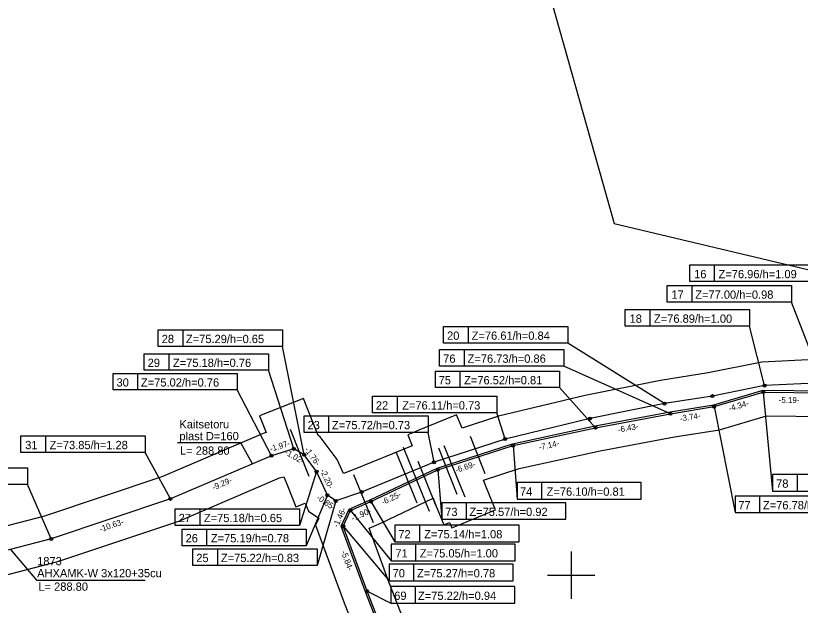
# Model space of a CAD drawing. Extents: x 631838 to 632339, y 6446430 to 6446944.
# Drawn here: x 632203 to 632269.4, y 6446697.4 to 6446747.3 of the extents above; entities that cross this region are included whole.
import ezdxf

# ---------------------------------------------------------------- set-up
doc = ezdxf.new("R2010")
doc.units = 0
for name, color, linetype in [('ABIJOONIS', 7, 'Continuous'), ('ALUSVORK', 7, 'Continuous'), ('JOONSIDE', 7, 'Continuous'), ('KOORDPUNKT', 7, 'Continuous'), ('KPKAABEL', 7, 'Continuous'), ('KTRASS', 7, 'Continuous'), ('MOOTPIIR', 7, 'Continuous'), ('MPKAABEL', 7, 'Continuous'), ('PIIR', 7, 'Continuous'), ('SITRASS', 7, 'Continuous'), ('SKTRASS', 7, 'Continuous'), ('TTRASS', 7, 'Continuous'), ('VORK', 7, 'Continuous'), ('VTRASS', 7, 'Continuous')]:
    doc.layers.add(name, color=color, linetype=linetype)

msp = doc.modelspace()

# ---------------------------------------------------------------- linework, layer by layer
at = {"layer": 'ABIJOONIS'}
for points in [[(632277.636, 6446716.64), (632270.536, 6446724.82), (632260.036, 6446724.82), (632260.036, 6446726.22), (632270.536, 6446726.22), (632270.536, 6446724.82)], [(632262.136, 6446724.82), (632262.136, 6446726.22)], [(632271.271, 6446716.247), (632268.632, 6446723.085), (632258.132, 6446723.085), (632258.132, 6446724.485), (632268.632, 6446724.485), (632268.632, 6446723.085)], [(632260.232, 6446723.085), (632260.232, 6446724.485)], [(632266.362, 6446716.016), (632265.077, 6446721.054), (632254.577, 6446721.054), (632254.577, 6446722.454), (632265.077, 6446722.454), (632265.077, 6446721.054)], [(632256.677, 6446721.054), (632256.677, 6446722.454)], [(632227.436, 6446710.169), (632225.59, 6446719.336), (632215.09, 6446719.336), (632215.09, 6446720.736), (632225.59, 6446720.736), (632225.59, 6446719.336)], [(632217.19, 6446719.336), (632217.19, 6446720.736)], [(632257.9, 6446714.496), (632249.716, 6446719.615), (632239.216, 6446719.615), (632239.216, 6446721.015), (632249.716, 6446721.015), (632249.716, 6446719.615)], [(632241.316, 6446719.615), (632241.316, 6446721.015)], [(632226.549, 6446710.668), (632224.406, 6446717.317), (632213.906, 6446717.317), (632213.906, 6446718.717), (632224.406, 6446718.717), (632224.406, 6446717.317)], [(632216.006, 6446717.317), (632216.006, 6446718.717)], [(632258.397, 6446713.647), (632249.387, 6446717.672), (632238.887, 6446717.672), (632238.887, 6446719.072), (632249.387, 6446719.072), (632249.387, 6446717.672)], [(632240.987, 6446717.672), (632240.987, 6446719.072)], [(632252.075, 6446712.462), (632249.023, 6446715.85), (632238.523, 6446715.85), (632238.523, 6446717.25), (632249.023, 6446717.25), (632249.023, 6446715.85)], [(632240.623, 6446715.85), (632240.623, 6446717.25)], [(632224.663, 6446710.09), (632221.77, 6446715.658), (632211.27, 6446715.658), (632211.27, 6446717.058), (632221.77, 6446717.058), (632221.77, 6446715.658)], [(632213.37, 6446715.658), (632213.37, 6446717.058)], [(632266.252, 6446715.467), (632267.037, 6446707.103), (632277.537, 6446707.103), (632277.537, 6446708.503), (632267.037, 6446708.503), (632267.037, 6446707.103)], [(632244.419, 6446711.502), (632243.714, 6446713.719), (632233.214, 6446713.719), (632233.214, 6446715.119), (632243.714, 6446715.119), (632243.714, 6446713.719)], [(632235.314, 6446713.719), (632235.314, 6446715.119)], [(632262.093, 6446714.243), (632263.861, 6446705.281), (632274.361, 6446705.281), (632274.361, 6446706.681), (632263.861, 6446706.681), (632263.861, 6446705.281)], [(632238.415, 6446709.534), (632237.921, 6446712.051), (632227.421, 6446712.051), (632227.421, 6446713.451), (632237.921, 6446713.451), (632237.921, 6446712.051)], [(632229.521, 6446712.051), (632229.521, 6446713.451)], [(632216.124, 6446706.437), (632213.979, 6446710.366), (632203.479, 6446710.366), (632203.479, 6446711.766), (632213.979, 6446711.766), (632213.979, 6446710.366)], [(632205.579, 6446710.366), (632205.579, 6446711.766)], [(632245.101, 6446710.943), (632245.43, 6446706.426), (632255.93, 6446706.426), (632255.93, 6446707.826), (632245.43, 6446707.826), (632245.43, 6446706.426)], [(632206.046, 6446703.053), (632204.033, 6446707.656), (632193.533, 6446707.656), (632193.533, 6446709.056), (632204.033, 6446709.056), (632204.033, 6446707.656)], [(632228.48, 6446708.746), (632227.039, 6446704.196), (632216.539, 6446704.196), (632216.539, 6446705.596), (632227.039, 6446705.596), (632227.039, 6446704.196)], [(632238.73, 6446708.889), (632239.059, 6446704.715), (632249.559, 6446704.715), (632249.559, 6446706.115), (632239.059, 6446706.115), (632239.059, 6446704.715)], [(632269.137, 6446707.103), (632269.137, 6446708.503)], [(632247.53, 6446706.426), (632247.53, 6446707.826)], [(632229.398, 6446706.748), (632227.609, 6446702.485), (632217.109, 6446702.485), (632217.109, 6446703.885), (632227.609, 6446703.885), (632227.609, 6446702.485)], [(632265.961, 6446705.281), (632265.961, 6446706.681)], [(632230.1, 6446706.265), (632228.531, 6446700.817), (632218.031, 6446700.817), (632218.031, 6446702.217), (632228.531, 6446702.217), (632228.531, 6446700.817)], [(632233.08, 6446706.214), (632235.11, 6446702.824), (632245.61, 6446702.824), (632245.61, 6446704.224), (632235.11, 6446704.224), (632235.11, 6446702.824)], [(632241.159, 6446704.715), (632241.159, 6446706.115)], [(632218.639, 6446704.196), (632218.639, 6446705.596)], [(632231.345, 6446705.446), (632234.776, 6446701.21), (632245.276, 6446701.21), (632245.276, 6446702.61), (632234.776, 6446702.61), (632234.776, 6446701.21)], [(632219.209, 6446702.485), (632219.209, 6446703.885)], [(632230.732, 6446704.124), (632234.612, 6446699.525), (632245.112, 6446699.525), (632245.112, 6446700.925), (632234.612, 6446700.925), (632234.612, 6446699.525)], [(632237.21, 6446702.824), (632237.21, 6446704.224)], [(632236.876, 6446701.21), (632236.876, 6446702.61)], [(632220.131, 6446700.817), (632220.131, 6446702.217)], [(632236.712, 6446699.525), (632236.712, 6446700.925)], [(632232.758, 6446698.646), (632234.748, 6446697.621), (632245.248, 6446697.621), (632245.248, 6446699.021), (632234.748, 6446699.021), (632234.748, 6446697.621)], [(632236.848, 6446697.621), (632236.848, 6446699.021)]]:
    msp.add_lwpolyline(points, dxfattribs=at)
at = {"layer": 'KOORDPUNKT'}
for centre, radius in [((632266.362, 6446716.016), 0.125), ((632266.362, 6446716.016), 0.0125), ((632266.362, 6446716.016), 0.011), ((632266.362, 6446716.016), 0.00955), ((632266.362, 6446716.016), 0.00807), ((632266.362, 6446716.016), 0.00659), ((632266.362, 6446716.016), 0.00511), ((632266.362, 6446716.016), 0.00363), ((632266.362, 6446716.016), 0.00215), ((632261.954, 6446715.131), 0.125), ((632266.252, 6446715.467), 0.125), ((632266.252, 6446715.467), 0.0125), ((632266.252, 6446715.467), 0.011), ((632266.252, 6446715.467), 0.00955), ((632266.252, 6446715.467), 0.00807), ((632266.252, 6446715.467), 0.00659), ((632266.252, 6446715.467), 0.00511), ((632266.252, 6446715.467), 0.00363), ((632266.252, 6446715.467), 0.00215), ((632257.9, 6446714.496), 0.125), ((632257.9, 6446714.496), 0.0125), ((632257.9, 6446714.496), 0.011), ((632257.9, 6446714.496), 0.00955), ((632257.9, 6446714.496), 0.00807), ((632257.9, 6446714.496), 0.00659), ((632257.9, 6446714.496), 0.00511), ((632257.9, 6446714.496), 0.00363), ((632257.9, 6446714.496), 0.00215), ((632261.954, 6446715.131), 0.0125), ((632261.954, 6446715.131), 0.011), ((632261.954, 6446715.131), 0.00955), ((632261.954, 6446715.131), 0.00807), ((632261.954, 6446715.131), 0.00659), ((632261.954, 6446715.131), 0.00511), ((632261.954, 6446715.131), 0.00363), ((632261.954, 6446715.131), 0.00215), ((632262.093, 6446714.243), 0.125), ((632262.093, 6446714.243), 0.0125), ((632262.093, 6446714.243), 0.011), ((632262.093, 6446714.243), 0.00955), ((632262.093, 6446714.243), 0.00807), ((632262.093, 6446714.243), 0.00659), ((632262.093, 6446714.243), 0.00511), ((632262.093, 6446714.243), 0.00363), ((632262.093, 6446714.243), 0.00215), ((632251.611, 6446713.233), 0.125), ((632251.611, 6446713.233), 0.0125), ((632251.611, 6446713.233), 0.011), ((632251.611, 6446713.233), 0.00955), ((632251.611, 6446713.233), 0.00807), ((632251.611, 6446713.233), 0.00659), ((632251.611, 6446713.233), 0.00511), ((632251.611, 6446713.233), 0.00363), ((632251.611, 6446713.233), 0.00215), ((632258.397, 6446713.647), 0.125), ((632258.397, 6446713.647), 0.0125), ((632258.397, 6446713.647), 0.011), ((632258.397, 6446713.647), 0.00955), ((632258.397, 6446713.647), 0.00807), ((632258.397, 6446713.647), 0.00659), ((632258.397, 6446713.647), 0.00511), ((632258.397, 6446713.647), 0.00363), ((632258.397, 6446713.647), 0.00215), ((632252.075, 6446712.462), 0.125), ((632252.075, 6446712.462), 0.0125), ((632252.075, 6446712.462), 0.011), ((632252.075, 6446712.462), 0.00955), ((632252.075, 6446712.462), 0.00807), ((632252.075, 6446712.462), 0.00659), ((632252.075, 6446712.462), 0.00511), ((632252.075, 6446712.462), 0.00363), ((632252.075, 6446712.462), 0.00215), ((632244.419, 6446711.502), 0.125), ((632244.419, 6446711.502), 0.0125), ((632244.419, 6446711.502), 0.011), ((632244.419, 6446711.502), 0.00955), ((632244.419, 6446711.502), 0.00807), ((632244.419, 6446711.502), 0.00659), ((632244.419, 6446711.502), 0.00511), ((632244.419, 6446711.502), 0.00363), ((632244.419, 6446711.502), 0.00215), ((632226.549, 6446710.668), 0.125), ((632226.549, 6446710.668), 0.0125), ((632226.549, 6446710.668), 0.011), ((632226.549, 6446710.668), 0.00955), ((632226.549, 6446710.668), 0.00807), ((632226.549, 6446710.668), 0.00659), ((632226.549, 6446710.668), 0.00511), ((632226.549, 6446710.668), 0.00363), ((632226.549, 6446710.668), 0.00215), ((632245.101, 6446710.943), 0.125), ((632245.101, 6446710.943), 0.0125), ((632245.101, 6446710.943), 0.011), ((632245.101, 6446710.943), 0.00955), ((632245.101, 6446710.943), 0.00807), ((632245.101, 6446710.943), 0.00659), ((632245.101, 6446710.943), 0.00511), ((632245.101, 6446710.943), 0.00363), ((632245.101, 6446710.943), 0.00215), ((632224.663, 6446710.09), 0.125), ((632224.663, 6446710.09), 0.0125), ((632224.663, 6446710.09), 0.011), ((632224.663, 6446710.09), 0.00955), ((632224.663, 6446710.09), 0.00807), ((632224.663, 6446710.09), 0.00659), ((632224.663, 6446710.09), 0.00511), ((632224.663, 6446710.09), 0.00363), ((632224.663, 6446710.09), 0.00215), ((632227.436, 6446710.169), 0.125), ((632227.436, 6446710.169), 0.0125), ((632227.436, 6446710.169), 0.011), ((632227.436, 6446710.169), 0.00955), ((632227.436, 6446710.169), 0.00807), ((632227.436, 6446710.169), 0.00659), ((632227.436, 6446710.169), 0.00511), ((632227.436, 6446710.169), 0.00363), ((632227.436, 6446710.169), 0.00215), ((632238.415, 6446709.534), 0.125), ((632238.415, 6446709.534), 0.0125), ((632238.415, 6446709.534), 0.011), ((632238.415, 6446709.534), 0.00955), ((632238.415, 6446709.534), 0.00807), ((632238.415, 6446709.534), 0.00659), ((632238.415, 6446709.534), 0.00511), ((632238.415, 6446709.534), 0.00363), ((632238.415, 6446709.534), 0.00215), ((632228.48, 6446708.746), 0.125), ((632228.48, 6446708.746), 0.0125), ((632228.48, 6446708.746), 0.011), ((632228.48, 6446708.746), 0.00955), ((632228.48, 6446708.746), 0.00807), ((632228.48, 6446708.746), 0.00659), ((632228.48, 6446708.746), 0.00511), ((632228.48, 6446708.746), 0.00363), ((632228.48, 6446708.746), 0.00215), ((632238.73, 6446708.889), 0.125), ((632238.73, 6446708.889), 0.0125), ((632238.73, 6446708.889), 0.011), ((632238.73, 6446708.889), 0.00955), ((632238.73, 6446708.889), 0.00807), ((632238.73, 6446708.889), 0.00659), ((632238.73, 6446708.889), 0.00511), ((632238.73, 6446708.889), 0.00363), ((632238.73, 6446708.889), 0.00215), ((632216.124, 6446706.437), 0.125), ((632229.398, 6446706.748), 0.125), ((632229.398, 6446706.748), 0.0125), ((632229.398, 6446706.748), 0.011), ((632229.398, 6446706.748), 0.00955), ((632229.398, 6446706.748), 0.00807), ((632229.398, 6446706.748), 0.00659), ((632229.398, 6446706.748), 0.00511), ((632229.398, 6446706.748), 0.00363), ((632229.398, 6446706.748), 0.00215), ((632232.29, 6446707.014), 0.125), ((632232.29, 6446707.014), 0.0125), ((632232.29, 6446707.014), 0.011), ((632232.29, 6446707.014), 0.00955), ((632232.29, 6446707.014), 0.00807), ((632232.29, 6446707.014), 0.00659), ((632232.29, 6446707.014), 0.00511), ((632232.29, 6446707.014), 0.00363), ((632232.29, 6446707.014), 0.00215), ((632216.124, 6446706.437), 0.0125), ((632216.124, 6446706.437), 0.011), ((632216.124, 6446706.437), 0.00955), ((632216.124, 6446706.437), 0.00807), ((632216.124, 6446706.437), 0.00659), ((632216.124, 6446706.437), 0.00511), ((632216.124, 6446706.437), 0.00363), ((632216.124, 6446706.437), 0.00215), ((632230.1, 6446706.265), 0.125), ((632230.1, 6446706.265), 0.0125), ((632230.1, 6446706.265), 0.011), ((632230.1, 6446706.265), 0.00955), ((632230.1, 6446706.265), 0.00807), ((632230.1, 6446706.265), 0.00659), ((632230.1, 6446706.265), 0.00511), ((632230.1, 6446706.265), 0.00363), ((632230.1, 6446706.265), 0.00215), ((632233.08, 6446706.214), 0.125), ((632233.08, 6446706.214), 0.0125), ((632233.08, 6446706.214), 0.011), ((632233.08, 6446706.214), 0.00955), ((632233.08, 6446706.214), 0.00807), ((632233.08, 6446706.214), 0.00659), ((632233.08, 6446706.214), 0.00511), ((632233.08, 6446706.214), 0.00363), ((632233.08, 6446706.214), 0.00215), ((632231.345, 6446705.446), 0.125), ((632231.345, 6446705.446), 0.0125), ((632231.345, 6446705.446), 0.011), ((632231.345, 6446705.446), 0.00955), ((632231.345, 6446705.446), 0.00807), ((632231.345, 6446705.446), 0.00659), ((632231.345, 6446705.446), 0.00511), ((632231.345, 6446705.446), 0.00363), ((632231.345, 6446705.446), 0.00215), ((632230.732, 6446704.124), 0.125), ((632230.732, 6446704.124), 0.0125), ((632230.732, 6446704.124), 0.011), ((632230.732, 6446704.124), 0.00955), ((632230.732, 6446704.124), 0.00807), ((632230.732, 6446704.124), 0.00659), ((632230.732, 6446704.124), 0.00511), ((632230.732, 6446704.124), 0.00363), ((632230.732, 6446704.124), 0.00215), ((632206.046, 6446703.053), 0.125), ((632206.046, 6446703.053), 0.0125), ((632206.046, 6446703.053), 0.011), ((632206.046, 6446703.053), 0.00955), ((632206.046, 6446703.053), 0.00807), ((632206.046, 6446703.053), 0.00659), ((632206.046, 6446703.053), 0.00511), ((632206.046, 6446703.053), 0.00363), ((632206.046, 6446703.053), 0.00215), ((632232.758, 6446698.646), 0.125), ((632232.758, 6446698.646), 0.0125), ((632232.758, 6446698.646), 0.011), ((632232.758, 6446698.646), 0.00955), ((632232.758, 6446698.646), 0.00807), ((632232.758, 6446698.646), 0.00659), ((632232.758, 6446698.646), 0.00511), ((632232.758, 6446698.646), 0.00363), ((632232.758, 6446698.646), 0.00215)]:
    msp.add_circle(centre, radius, dxfattribs=at)
at = {"layer": 'KPKAABEL'}
for points in [[(632293.408, 6446724.434), (632292.659, 6446720.879), (632291.855, 6446719.261), (632290.632, 6446718.031), (632289.547, 6446717.551), (632277.636, 6446716.64), (632271.271, 6446716.247), (632266.362, 6446716.016), (632261.954, 6446715.131), (632257.9, 6446714.496), (632251.611, 6446713.233), (632244.419, 6446711.502), (632238.415, 6446709.534), (632232.29, 6446707.014), (632230.1, 6446706.265), (632229.398, 6446706.748), (632228.48, 6446708.746), (632227.436, 6446710.169), (632226.549, 6446710.668), (632224.663, 6446710.09), (632216.124, 6446706.437), (632206.046, 6446703.053), (632197.137, 6446700.741)], [(632202.589, 6446702.156), (632204.802, 6446699.583), (632213.976, 6446699.583)]]:
    msp.add_lwpolyline(points, dxfattribs=at)
at = {"layer": 'KTRASS'}
msp.add_line((632237.052, 6446709.63), (632238.556, 6446705.859), dxfattribs=at)
at = {"layer": 'MOOTPIIR'}
for points in [[(632271.162, 6446718.244), (632266.117, 6446718.007), (632261.602, 6446717.1), (632257.548, 6446716.465), (632251.18, 6446715.186), (632243.873, 6446713.428), (632240.789, 6446712.417), (632240.324, 6446713.553), (632236.983, 6446712.185), (632236.621, 6446712.041), (632236.193, 6446711.871), (632236.565, 6446710.935), (632231.585, 6446708.887), (632230.748, 6446708.6), (632230.213, 6446709.765), (632228.793, 6446711.7), (632228.628, 6446711.793), (632228.116, 6446713.081), (632227.378, 6446714.94), (632223.661, 6446713.463), (632224.223, 6446712.047), (632223.975, 6446711.971), (632215.411, 6446708.307), (632205.476, 6446704.971), (632196.887, 6446702.742)], [(632271.162, 6446718.244), (632266.117, 6446718.007), (632261.602, 6446717.1), (632257.548, 6446716.465), (632251.18, 6446715.186), (632243.873, 6446713.428), (632240.789, 6446712.417), (632240.324, 6446713.553), (632236.983, 6446712.185), (632236.621, 6446712.041), (632236.193, 6446711.871), (632236.565, 6446710.935), (632231.585, 6446708.887), (632230.748, 6446708.6), (632230.213, 6446709.765), (632228.793, 6446711.7), (632228.628, 6446711.793), (632228.116, 6446713.081), (632227.378, 6446714.94), (632223.661, 6446713.463), (632224.223, 6446712.047), (632223.975, 6446711.971), (632215.411, 6446708.307), (632205.476, 6446704.971), (632196.887, 6446702.742)], [(632258.052, 6446662.589), (632255.15, 6446667.468), (632250.151, 6446674.21), (632245.777, 6446680.34), (632240.139, 6446688.053), (632236.975, 6446693.27), (632234.629, 6446699.353), (632232.926, 6446703.958), (632233.913, 6446704.395), (632238.334, 6446706.489), (632238.488, 6446706.102), (632239.227, 6446704.244), (632239.732, 6446704.445), (632239.914, 6446703.999), (632243.616, 6446705.515), (632242.858, 6446707.366), (632242.585, 6446708.031), (632245.622, 6446709.01), (632252.472, 6446710.502), (632258.74, 6446711.677), (632262.536, 6446712.289), (632266.531, 6446713.464), (632271.503, 6446713.415)], [(632258.052, 6446662.589), (632255.15, 6446667.468), (632250.151, 6446674.21), (632245.777, 6446680.34), (632240.139, 6446688.053), (632236.975, 6446693.27), (632234.629, 6446699.353), (632232.926, 6446703.958), (632233.913, 6446704.395), (632238.334, 6446706.489), (632238.488, 6446706.102), (632239.227, 6446704.244), (632239.732, 6446704.445), (632239.914, 6446703.999), (632243.616, 6446705.515), (632242.858, 6446707.366), (632242.585, 6446708.031), (632245.622, 6446709.01), (632252.472, 6446710.502), (632258.74, 6446711.677), (632262.536, 6446712.289), (632266.531, 6446713.464), (632271.503, 6446713.415)], [(632197.387, 6446698.74), (632206.616, 6446701.135), (632216.837, 6446704.567), (632225.351, 6446708.209), (632225.704, 6446708.317), (632225.982, 6446707.62), (632226.72, 6446705.761), (632227.507, 6446706.074), (632227.811, 6446705.413), (632228.673, 6446704.819), (632228.394, 6446704.217), (632230.737, 6446697.883), (632233.227, 6446691.429), (632236.675, 6446685.742), (632242.405, 6446677.904), (632246.787, 6446671.763), (632251.683, 6446665.16)], [(632197.387, 6446698.74), (632206.616, 6446701.135), (632216.837, 6446704.567), (632225.351, 6446708.209), (632225.704, 6446708.317), (632225.982, 6446707.62), (632226.72, 6446705.761), (632227.507, 6446706.074), (632227.811, 6446705.413), (632228.673, 6446704.819), (632228.394, 6446704.217), (632230.737, 6446697.883), (632233.227, 6446691.429), (632236.675, 6446685.742), (632242.405, 6446677.904), (632246.787, 6446671.763), (632251.683, 6446665.16)]]:
    msp.add_lwpolyline(points, dxfattribs=at)
at = {"layer": 'MPKAABEL'}
for p, q in [((632226.258, 6446712.343), (632227.84, 6446708.358)), ((632238.79, 6446710.752), (632240.346, 6446706.842)), ((632239.231, 6446710.944), (632241.007, 6446706.608))]:
    msp.add_line(p, q, dxfattribs=at)
for points in [[(632293.408, 6446724.434), (632292.659, 6446720.879), (632291.855, 6446719.261), (632290.632, 6446718.031), (632289.547, 6446717.551), (632277.636, 6446716.64), (632271.271, 6446716.247), (632266.362, 6446716.016), (632261.954, 6446715.131), (632257.9, 6446714.496), (632251.611, 6446713.233), (632244.419, 6446711.502), (632238.415, 6446709.534), (632232.29, 6446707.014), (632230.1, 6446706.265), (632229.398, 6446706.748), (632228.48, 6446708.746), (632227.436, 6446710.169), (632226.549, 6446710.668), (632224.663, 6446710.09), (632216.124, 6446706.437), (632206.046, 6446703.053), (632197.137, 6446700.741)], [(632255.957, 6446661.887), (632253.35, 6446666.269), (632248.405, 6446672.94), (632244.026, 6446679.075), (632238.341, 6446686.853), (632235.029, 6446692.314), (632232.608, 6446698.589), (632230.559, 6446704.131), (632231.225, 6446705.568), (632233.013, 6446706.359), (632238.671, 6446709.038), (632245.059, 6446711.098), (632252.043, 6446712.619), (632258.37, 6446713.805), (632262.058, 6446714.399), (632266.23, 6446715.627), (632271.441, 6446715.576)], [(632256.112, 6446661.939), (632253.483, 6446666.358), (632248.534, 6446673.034), (632244.156, 6446679.169), (632238.474, 6446686.942), (632235.173, 6446692.385), (632232.758, 6446698.646), (632230.732, 6446704.124), (632231.345, 6446705.446), (632233.08, 6446706.214), (632238.73, 6446708.889), (632245.101, 6446710.943), (632252.075, 6446712.462), (632258.397, 6446713.647), (632262.093, 6446714.243), (632266.252, 6446715.467), (632271.446, 6446715.416)], [(632256.112, 6446661.939), (632253.483, 6446666.358), (632248.534, 6446673.034), (632244.156, 6446679.169), (632238.474, 6446686.942), (632235.173, 6446692.385), (632232.758, 6446698.646), (632230.732, 6446704.124), (632231.345, 6446705.446), (632233.08, 6446706.214), (632238.73, 6446708.889), (632245.101, 6446710.943), (632252.075, 6446712.462), (632258.397, 6446713.647), (632262.093, 6446714.243), (632266.252, 6446715.467), (632271.446, 6446715.416)], [(632223.068, 6446709.408), (632222.076, 6446711.17), (632216.712, 6446711.17)]]:
    msp.add_lwpolyline(points, dxfattribs=at)
at = {"layer": 'PIIR'}
msp.add_lwpolyline([(632328.11, 6446720.35), (632323.13, 6446752.66), (632262.92, 6446807.33), (632252.65, 6446807.22), (632236.48, 6446807.33), (632219.97, 6446807.47), (632215.67, 6446755.07), (632247.71, 6446750.73), (632253.64, 6446729.72), (632291.61, 6446720.7), (632290.47, 6446731.3), (632298.61, 6446732.8), (632300.21, 6446719.1), (632306.63, 6446717.75)], close=True, dxfattribs=at)
at = {"layer": 'SITRASS'}
msp.add_lwpolyline([(632241.461, 6446711.757), (632242.714, 6446708.576)], dxfattribs=at)
at = {"layer": 'SKTRASS'}
msp.add_lwpolyline([(632235.206, 6446710.369), (632236.947, 6446706.096)], dxfattribs=at)
at = {"layer": 'TTRASS'}
msp.add_line((632231.595, 6446708.501), (632233.259, 6446704.448), dxfattribs=at)
at = {"layer": 'VORK'}
for p, q in [((632250, 6446702), (632250, 6446698)), ((632248, 6446700), (632252, 6446700))]:
    msp.add_line(p, q, dxfattribs=at)
at = {"layer": 'VTRASS'}
msp.add_line((632235.813, 6446710.817), (632238.002, 6446705.41), dxfattribs=at)

# ---------------------------------------------------------------- texts
at = {"layer": 'ABIJOONIS'}
for s, p in [('16', (632260.404, 6446725.1)), ('Z=76.96/h=1.09', (632262.469, 6446725.1)), ('17', (632258.482, 6446723.365)), ('Z=77.00/h=0.98', (632260.495, 6446723.365)), ('18', (632254.945, 6446721.334)), ('Z=76.89/h=1.00', (632257.01, 6446721.334)), ('20', (632239.513, 6446719.895)), ('Z=76.61/h=0.84', (632241.596, 6446719.895)), ('28', (632215.388, 6446719.616)), ('Z=75.29/h=0.65', (632217.436, 6446719.616)), ('76', (632239.185, 6446717.952)), ('Z=76.73/h=0.86', (632241.25, 6446717.952)), ('29', (632214.203, 6446717.597)), ('Z=75.18/h=0.76', (632216.338, 6446717.597)), ('30', (632211.567, 6446715.938)), ('Z=75.02/h=0.76', (632213.633, 6446715.938)), ('75', (632238.803, 6446716.13)), ('Z=76.52/h=0.81', (632240.956, 6446716.13)), ('22', (632233.494, 6446713.999)), ('Z=76.11/h=0.73', (632235.717, 6446713.999)), ('23', (632227.719, 6446712.331)), ('Z=75.72/h=0.73', (632229.784, 6446712.331)), ('31', (632203.847, 6446710.646)), ('Z=73.85/h=1.28', (632205.912, 6446710.646)), ('78', (632267.335, 6446707.383)), ('74', (632245.675, 6446706.706)), ('Z=76.10/h=0.81', (632247.933, 6446706.706)), ('77', (632264.141, 6446705.561)), ('Z=76.78/h=0.88', (632266.224, 6446705.561)), ('Z=75.18/h=0.65', (632218.954, 6446704.476)), ('73', (632239.357, 6446704.995)), ('Z=75.57/h=0.92', (632241.405, 6446704.995)), ('27', (632216.819, 6446704.476)), ('26', (632217.407, 6446702.765)), ('Z=75.19/h=0.78', (632219.542, 6446702.765)), ('72', (632235.39, 6446703.104)), ('Z=75.14/h=1.08', (632237.578, 6446703.104)), ('71', (632235.144, 6446701.49)), ('Z=75.05/h=1.00', (632237.209, 6446701.49)), ('25', (632218.311, 6446701.097)), ('Z=75.22/h=0.83', (632220.393, 6446701.097)), ('70', (632234.91, 6446699.805)), ('Z=75.27/h=0.78', (632236.975, 6446699.805)), ('69', (632235.046, 6446697.901)), ('Z=75.22/h=0.94', (632237.058, 6446697.901))]:
    msp.add_text(s, height=0.7, dxfattribs=at).set_placement(p)
at = {"layer": 'ALUSVORK'}
for s, rotation, p in [('-4.34-', 16.39924, (632263.395, 6446713.83)), ('-5.19-', 359.43743, (632267.56, 6446714.557)), ('-3.74-', 9.1604, (632259.247, 6446712.986)), ('-6.43-', 10.61637, (632254.008, 6446712.037)), ('-7.14-', 12.28762, (632247.325, 6446710.557)), ('-6.69-', 17.86924, (632240.295, 6446708.637)), ('-6.25-', 25.33528, (632234.104, 6446705.911)), ('-1.46-', 65.12325, (632230.277, 6446703.982)), ('-1.90-', 23.87664, (632231.544, 6446704.54)), ('-5.84-', 290.29656, (632230.541, 6446701.957))]:
    msp.add_text(s, height=0.5, rotation=rotation, dxfattribs=at).set_placement(p)
at = {"layer": 'JOONSIDE'}
for s, rotation, p in [('-1.97-', 17.03866, (632224.607, 6446710.425)), ('-1.76-', 306.26605, (632227.427, 6446710.595)), ('-1.02-', 330.63918, (632225.741, 6446710.233)), ('-2.20-', 294.67686, (632228.773, 6446708.831)), ('-9.29-', 23.16133, (632219.779, 6446707.158)), ('-0.85-', 325.4707, (632228.444, 6446706.435)), ('-10.63-', 18.56107, (632210.218, 6446703.636))]:
    msp.add_text(s, height=0.5, rotation=rotation, dxfattribs=at).set_placement(p)
at = {"layer": 'KPKAABEL'}
for s, p in [('1873', (632204.856, 6446700.829)), ('AHXAMK-W 3x120+35cu', (632204.856, 6446699.814)), ('L= 288.80', (632204.963, 6446698.672))]:
    msp.add_text(s, height=0.7, dxfattribs=at).set_placement(p)
at = {"layer": 'MPKAABEL'}
for s, p in [('Kaitsetoru', (632216.883, 6446712.402)), ('plast D=160', (632216.883, 6446711.402)), ('L= 288.80', (632216.937, 6446710.174))]:
    msp.add_text(s, height=0.7, dxfattribs=at).set_placement(p)

doc.saveas('drawing.dxf')
